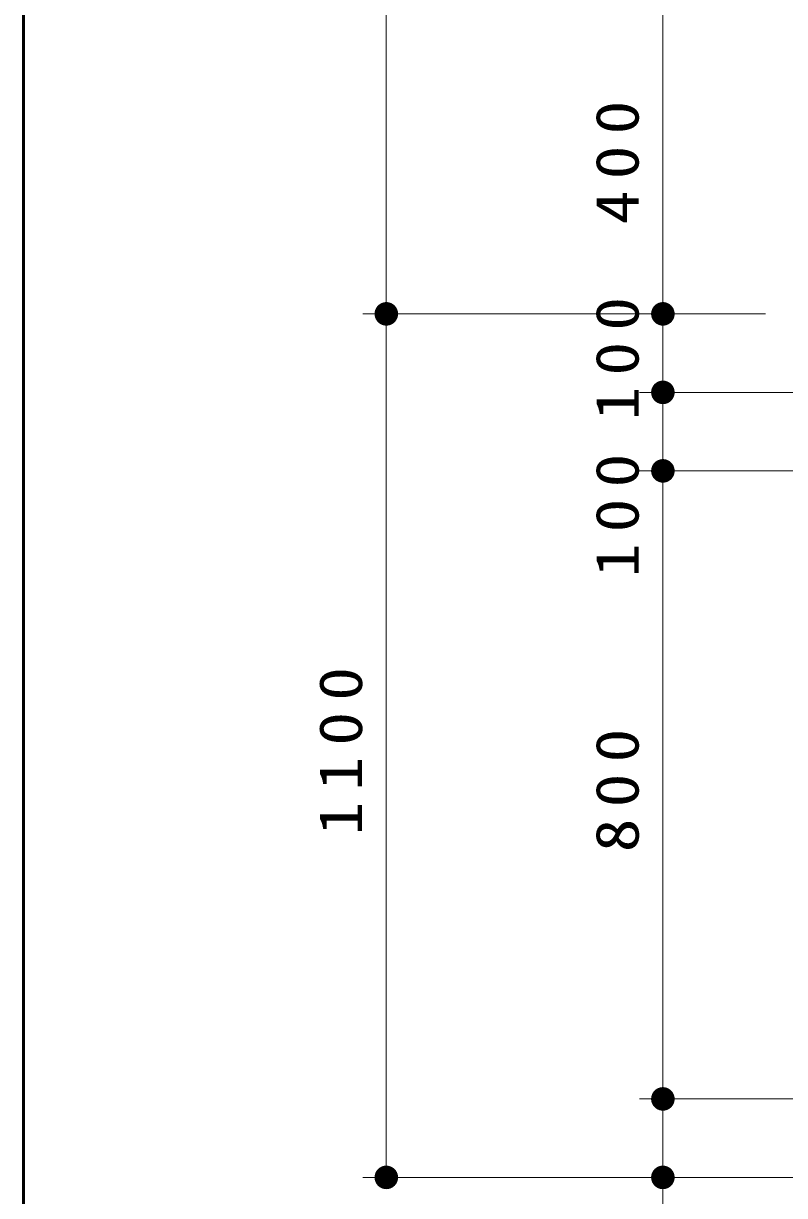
# Model space of a CAD drawing. Units: millimetres on the paper, scale 1:30. Extents: x 1315 to 1680, y -330 to -40.
# Drawn here: x 1315 to 1347.33, y -232.28 to -182.51 of the extents above; entities that cross this region are included whole.
import ezdxf

# ---------------------------------------------------------------- set-up
doc = ezdxf.new("R2010")
doc.units = ezdxf.units.MM
doc.layers.add('1_30', color=7, linetype='Continuous', lineweight=25)
doc.layers.add('NAKAMURA図枠', color=7, linetype='Continuous', lineweight=13)
doc.styles.add('ＭＳ ゴシック', font='')
doc.styles.get('ＭＳ ゴシック').set_extended_font_data('MS Gothic')

# ---------------------------------------------------------------- blocks, each defined once
blk = doc.blocks.new('filled_dot')
at = {"color": 0, "linetype": 'Continuous', "lineweight": -2, "const_width": 1.25}
blk.add_lwpolyline([(-0.625, 0, 1), (0.625, 0, 1)], format="xyb", close=True, dxfattribs=at)

msp = doc.modelspace()

# ---------------------------------------------------------------- linework, layer by layer
at = {"layer": '1_30', "lineweight": 13}
for p, q in [((1330.413, -194.84), (1330.413, -63.077)), ((1342.16, -194.84), (1342.16, -181.508)), ((1346.512, -194.84), (1329.413, -194.84)), ((1330.413, -231.507), (1330.413, -194.84)), ((1342.16, -198.174), (1342.16, -194.84)), ((1360.407, -198.174), (1341.16, -198.174)), ((1342.16, -206.081), (1342.16, -198.174)), ((1360.407, -201.507), (1341.16, -201.507)), ((1342.16, -228.174), (1342.16, -201.507)), ((1358.74, -228.174), (1341.16, -228.174)), ((1342.16, -237.762), (1342.16, -228.174)), ((1358.74, -231.507), (1329.413, -231.507))]:
    msp.add_line(p, q, dxfattribs=at)
at = {"layer": 'NAKAMURA図枠', "lineweight": 50}
msp.add_line((1315, -40), (1315, -297), dxfattribs=at)

# ---------------------------------------------------------------- block references
at = {"layer": '1_30', "lineweight": 13, "xscale": 0.4, "yscale": 0.4}
for p, rotation in [((1330.413, -194.84), 270), ((1330.413, -194.84), 90), ((1342.16, -194.84), 90), ((1342.16, -194.84), 270), ((1342.16, -198.174), 270), ((1342.16, -198.174), 90), ((1342.16, -201.507), 270), ((1342.16, -201.507), 90), ((1342.16, -228.174), 270), ((1342.16, -228.174), 90), ((1330.413, -231.507), 90), ((1342.16, -231.507), 90)]:
    msp.add_blockref('filled_dot', p, dxfattribs=dict(at, rotation=rotation))

# ---------------------------------------------------------------- texts
at = {"layer": '1_30', "char_height": 1.833, "attachment_point": 8, "rotation": 90, "style": 'ＭＳ ゴシック'}
for s, insert in [('\\T1.33;\\W1.15;400', (1341.16, -188.174)), ('\\T1.33;\\W1.15;100', (1341.16, -196.507)), ('\\T1.33;\\W1.15;100', (1341.16, -203.164)), ('\\T1.33;\\W1.15;1100', (1329.413, -213.174)), ('\\T1.33;\\W1.15;800', (1341.16, -214.84))]:
    msp.add_mtext(s, dxfattribs=dict(at, insert=insert))

doc.saveas('drawing.dxf')
